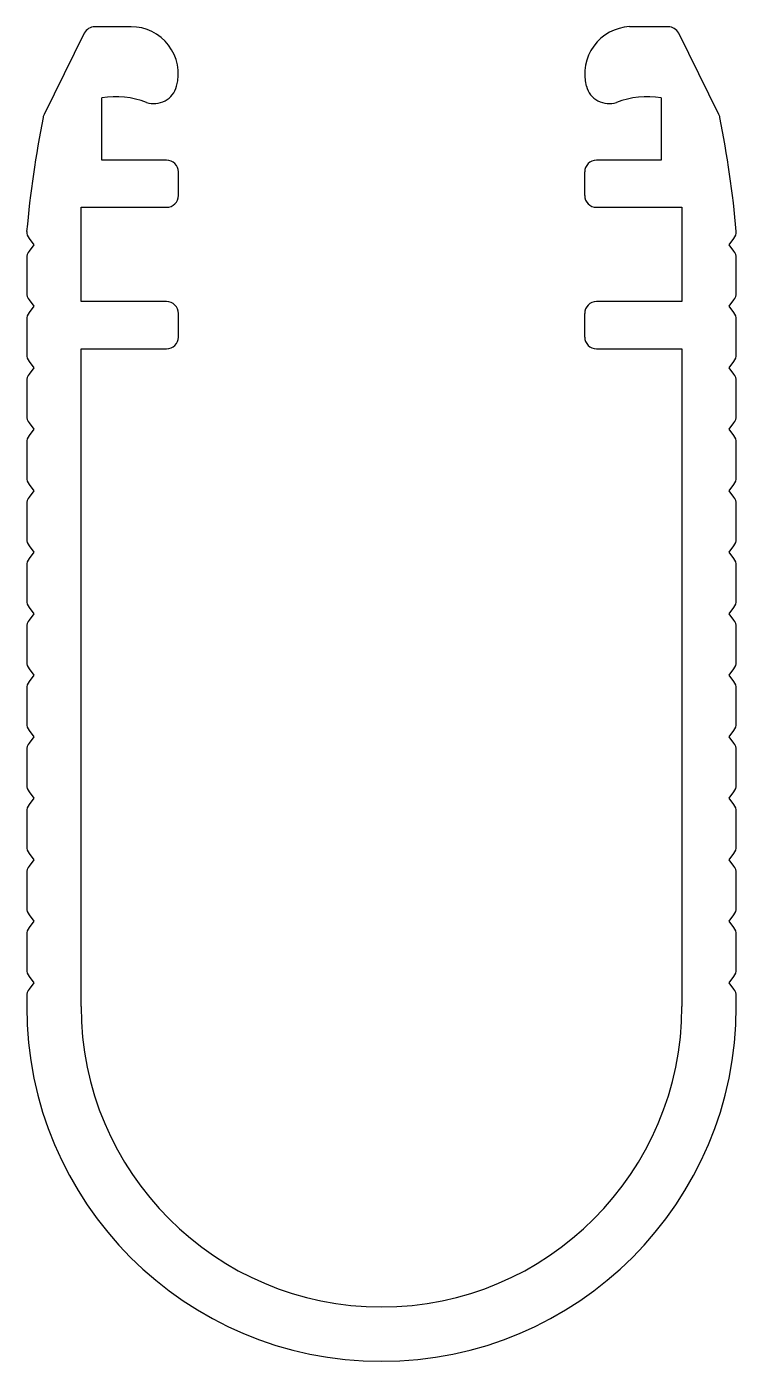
# Model space of a CAD drawing. Extents: x 1.2 to 16.2, y 1.1 to 29.4.
import ezdxf

# ---------------------------------------------------------------- set-up
doc = ezdxf.new("R2010")
doc.units = 0
doc.layers.get('0').update_dxf_attribs({"linetype": 'CONTINUOUS'})

msp = doc.modelspace()

# ---------------------------------------------------------------- linework, layer by layer
for p, q in [((3.443, 29.354), (2.679, 29.354)), ((14.795, 29.354), (13.979, 29.354)), ((2.455, 29.215), (1.606, 27.5)), ((15.868, 27.5), (15.019, 29.215)), ((2.828, 26.532), (2.828, 27.848)), ((14.647, 27.848), (14.647, 26.532)), ((4.194, 26.532), (2.828, 26.532)), ((14.647, 26.532), (13.281, 26.532)), ((4.443, 25.785), (4.443, 26.283)), ((13.031, 26.283), (13.031, 25.785)), ((2.387, 23.542), (2.387, 25.536)), ((2.387, 25.536), (4.194, 25.536)), ((13.281, 25.536), (15.087, 25.536)), ((15.087, 25.536), (15.087, 23.542)), ((1.287, 24.877), (1.387, 24.744)), ((16.088, 24.744), (16.187, 24.877)), ((1.387, 24.744), (1.287, 24.611)), ((16.187, 24.611), (16.088, 24.744)), ((1.237, 24.462), (1.237, 23.727)), ((16.237, 23.727), (16.237, 24.462)), ((1.287, 23.577), (1.387, 23.444)), ((1.387, 23.444), (1.287, 23.311)), ((4.194, 23.542), (2.387, 23.542)), ((15.087, 23.542), (13.281, 23.542)), ((16.088, 23.444), (16.187, 23.577)), ((16.187, 23.311), (16.088, 23.444)), ((1.237, 23.162), (1.237, 22.427)), ((4.443, 22.794), (4.443, 23.293)), ((13.031, 23.293), (13.031, 22.794)), ((16.237, 22.427), (16.237, 23.162)), ((2.387, 8.641), (2.387, 22.545)), ((2.387, 22.545), (4.194, 22.545)), ((13.281, 22.545), (15.087, 22.545)), ((15.087, 22.545), (15.087, 8.641)), ((1.287, 22.277), (1.387, 22.144)), ((1.387, 22.144), (1.287, 22.011)), ((16.088, 22.144), (16.187, 22.277)), ((16.187, 22.011), (16.088, 22.144)), ((1.237, 21.862), (1.237, 21.127)), ((16.237, 21.127), (16.237, 21.862)), ((1.287, 20.977), (1.387, 20.844)), ((16.088, 20.844), (16.187, 20.977)), ((1.387, 20.844), (1.287, 20.711)), ((16.187, 20.711), (16.088, 20.844)), ((1.237, 20.562), (1.237, 19.827)), ((16.237, 19.827), (16.237, 20.562)), ((1.287, 19.677), (1.387, 19.544)), ((1.387, 19.544), (1.287, 19.411)), ((16.088, 19.544), (16.187, 19.677)), ((16.187, 19.411), (16.088, 19.544)), ((1.237, 19.262), (1.237, 18.527)), ((16.237, 18.527), (16.237, 19.262)), ((1.287, 18.377), (1.387, 18.244)), ((16.088, 18.244), (16.187, 18.377)), ((1.387, 18.244), (1.287, 18.111)), ((16.187, 18.111), (16.088, 18.244)), ((1.237, 17.962), (1.237, 17.227)), ((16.237, 17.227), (16.237, 17.962)), ((1.287, 17.077), (1.387, 16.944)), ((1.387, 16.944), (1.287, 16.811)), ((16.088, 16.944), (16.187, 17.077)), ((16.187, 16.811), (16.088, 16.944)), ((1.237, 16.662), (1.237, 15.927)), ((16.237, 15.927), (16.237, 16.662)), ((1.287, 15.777), (1.387, 15.644)), ((1.387, 15.644), (1.287, 15.511)), ((16.088, 15.644), (16.187, 15.777)), ((16.187, 15.511), (16.088, 15.644)), ((1.237, 15.362), (1.237, 14.627)), ((16.237, 14.627), (16.237, 15.362)), ((1.287, 14.477), (1.387, 14.344)), ((16.088, 14.344), (16.187, 14.477)), ((1.387, 14.344), (1.287, 14.211)), ((16.187, 14.211), (16.088, 14.344)), ((1.237, 14.062), (1.237, 13.327)), ((16.237, 13.327), (16.237, 14.062)), ((1.287, 13.177), (1.387, 13.044)), ((1.387, 13.044), (1.287, 12.911)), ((16.088, 13.044), (16.187, 13.177)), ((16.187, 12.911), (16.088, 13.044)), ((1.237, 12.762), (1.237, 12.027)), ((16.237, 12.027), (16.237, 12.762)), ((1.287, 11.877), (1.387, 11.744)), ((16.088, 11.744), (16.187, 11.877)), ((1.387, 11.744), (1.287, 11.611)), ((16.187, 11.611), (16.088, 11.744)), ((1.237, 11.462), (1.237, 10.727)), ((16.237, 10.727), (16.237, 11.462)), ((1.287, 10.577), (1.387, 10.444)), ((1.387, 10.444), (1.287, 10.311)), ((16.088, 10.444), (16.187, 10.577)), ((16.187, 10.311), (16.088, 10.444)), ((1.237, 10.162), (1.237, 9.427)), ((16.237, 9.427), (16.237, 10.162)), ((1.287, 9.277), (1.387, 9.144)), ((1.387, 9.144), (1.287, 9.011)), ((16.088, 9.144), (16.187, 9.277)), ((16.187, 9.011), (16.088, 9.144)), ((1.237, 8.862), (1.237, 8.641)), ((16.237, 8.641), (16.237, 8.862))]:
    msp.add_line(p, q)
for centre, radius, start, end in [((2.679, 29.104), 0.25, 89.9999, 153.6537), ((3.445, 28.357), 0.997, 344.8309, 90.0841), ((14.031, 28.357), 0.999, 92.9832, 195.1219), ((14.795, 29.104), 0.25, 26.3463, 90), ((3.926, 28.227), 0.498, 251.5961, 344.7821), ((13.548, 28.227), 0.498, 195.2179, 288.4039), ((3.126, 26.073), 1.799, 69.0803, 99.5483), ((14.348, 26.073), 1.799, 80.4517, 110.9197), ((24.24, 22.94), 23.098, 168.7714, 174.8158), ((1.83, 27.389), 0.25, 153.6537, 168.7714), ((15.644, 27.389), 0.25, 11.2286, 26.3463), ((-6.766, 22.94), 23.098, 5.1842, 11.2286), ((4.194, 26.283), 0.249, 0, 90), ((13.281, 26.283), 0.249, 90, 180), ((4.194, 25.785), 0.249, 270, 360), ((13.281, 25.785), 0.249, 180, 270), ((1.486, 25.027), 0.249, 180, 216.8675), ((15.988, 25.027), 0.249, 323.1325, 0), ((1.486, 24.462), 0.249, 143.1325, 180), ((15.988, 24.462), 0.249, 0, 36.8675), ((1.486, 23.727), 0.249, 180, 216.8675), ((15.988, 23.727), 0.249, 323.1325, 0), ((4.194, 23.293), 0.249, 0, 90), ((13.281, 23.293), 0.249, 90, 180), ((1.486, 23.162), 0.249, 143.1325, 180), ((15.988, 23.162), 0.249, 0, 36.8675), ((4.194, 22.794), 0.249, 270, 360), ((13.281, 22.794), 0.249, 180, 270), ((1.486, 22.427), 0.249, 180, 216.8675), ((15.988, 22.427), 0.249, 323.1325, 0), ((1.486, 21.862), 0.249, 143.1325, 180), ((15.988, 21.862), 0.249, 0, 36.8675), ((1.486, 21.127), 0.249, 180, 216.8675), ((15.988, 21.127), 0.249, 323.1325, 0), ((1.486, 20.562), 0.249, 143.1325, 180), ((15.988, 20.562), 0.249, 0, 36.8675), ((1.486, 19.827), 0.249, 180, 216.8675), ((15.988, 19.827), 0.249, 323.1325, 0), ((1.486, 19.262), 0.249, 143.1325, 180), ((15.988, 19.262), 0.249, 0, 36.8675), ((1.486, 18.527), 0.249, 180, 216.8675), ((15.988, 18.527), 0.249, 323.1325, 0), ((1.486, 17.962), 0.249, 143.1325, 180), ((15.988, 17.962), 0.249, 0, 36.8675), ((1.486, 17.227), 0.249, 180, 216.8675), ((15.988, 17.227), 0.249, 323.1325, 0), ((1.486, 16.662), 0.249, 143.1325, 180), ((15.988, 16.662), 0.249, 0, 36.8675), ((1.486, 15.927), 0.249, 180, 216.8675), ((15.988, 15.927), 0.249, 323.1325, 0), ((1.486, 15.362), 0.249, 143.1325, 180), ((15.988, 15.362), 0.249, 0, 36.8675), ((1.486, 14.627), 0.249, 180, 216.8675), ((15.988, 14.627), 0.249, 323.1325, 0), ((1.486, 14.062), 0.249, 143.1325, 180), ((15.988, 14.062), 0.249, 0, 36.8675), ((1.486, 13.327), 0.249, 180, 216.8675), ((15.988, 13.327), 0.249, 323.1325, 0), ((1.486, 12.762), 0.249, 143.1325, 180), ((15.988, 12.762), 0.249, 0, 36.8675), ((1.486, 12.027), 0.249, 180, 216.8675), ((15.988, 12.027), 0.249, 323.1325, 0), ((1.486, 11.462), 0.249, 143.1325, 180), ((15.988, 11.462), 0.249, 0, 36.8675), ((1.486, 10.727), 0.249, 180, 216.8675), ((15.988, 10.727), 0.249, 323.1325, 0), ((1.486, 10.162), 0.249, 143.1325, 180), ((15.988, 10.162), 0.249, 0, 36.8675), ((1.486, 9.427), 0.249, 180, 216.8675), ((15.988, 9.427), 0.249, 323.1325, 360), ((1.486, 8.862), 0.249, 143.1325, 180), ((15.988, 8.862), 0.249, 0, 36.8675), ((8.737, 8.641), 7.5, 180, 0), ((8.737, 8.641), 6.35, 180, 0)]:
    msp.add_arc(centre, radius, start, end)

doc.saveas('drawing.dxf')
